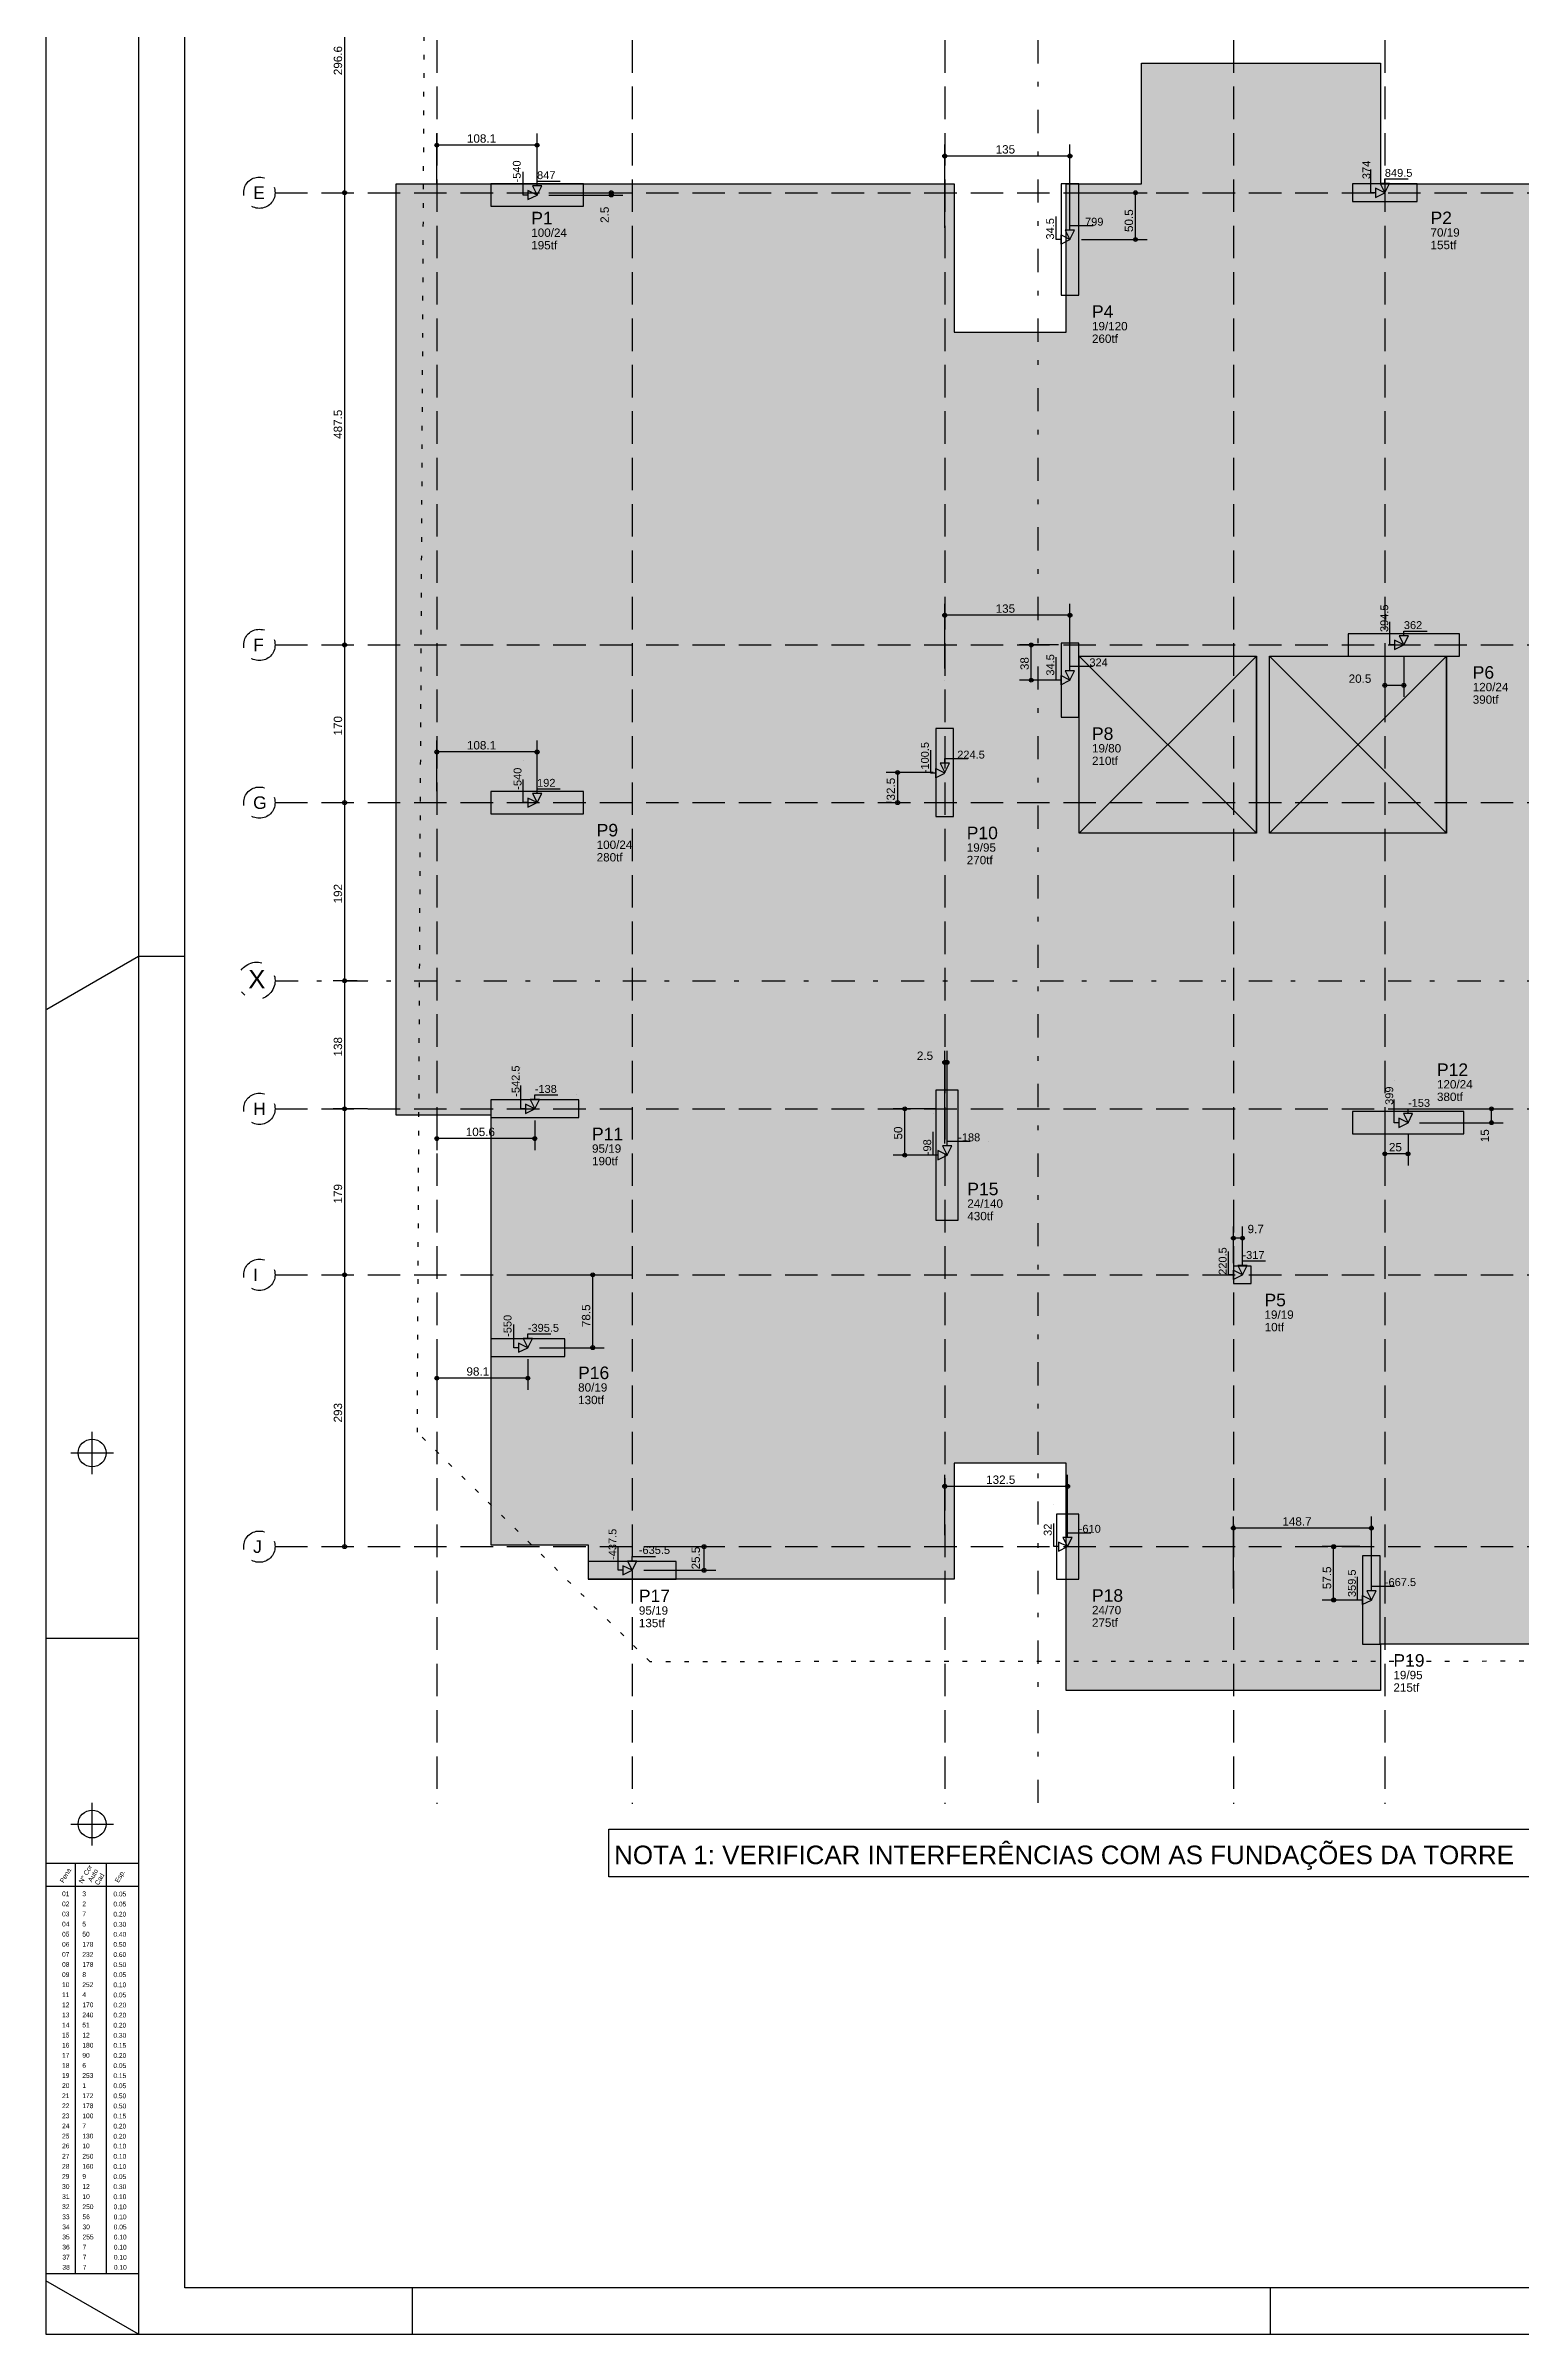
# Model space of a CAD drawing. Extents: x 0 to 119, y 0 to 84.
# Drawn here: x 0 to 31.79, y 0 to 49.34 of the extents above; entities that cross this region are included whole.
import ezdxf

# ---------------------------------------------------------------- set-up
doc = ezdxf.new("R2010")
doc.units = 0
doc.header["$MEASUREMENT"] = 0
for name, pattern in [('ESTILO_TQS_0001', [1, 0.7, -0.3]), ('ESTILO_TQS_0002', [0.4, 0.1, -0.3]), ('ESTILO_TQS_0003', [1.5, 0.5, -0.4, 0.1, -0.5])]:
    doc.linetypes.add(name, pattern=pattern)
for name, color, linetype in [('1', 3, 'CONTINUOUS'), ('10', 252, 'CONTINUOUS'), ('18', 6, 'CONTINUOUS'), ('20', 1, 'CONTINUOUS'), ('3', 7, 'CONTINUOUS'), ('32', 250, 'CONTINUOUS'), ('36', 7, 'CONTINUOUS'), ('40', 7, 'CONTINUOUS'), ('62', 7, 'CONTINUOUS'), ('7', 232, 'CONTINUOUS')]:
    doc.layers.add(name, color=color, linetype=linetype)
doc.styles.add('TQS_ARIAL', font='arial.ttf')

msp = doc.modelspace()

# ---------------------------------------------------------------- linework, layer by layer
at = {"layer": '1', "color": 3, "linetype": 'ESTILO_TQS_0001'}
for p, q in [((8.433304, 76.455536), (8.433304, 11.436753)), ((12.645186, 76.455536), (12.645186, 11.436753)), ((19.38434, 76.455536), (19.38434, 11.436753)), ((25.609774, 76.455536), (25.609774, 11.436753)), ((28.87434, 76.455536), (28.87434, 11.436753)), ((4.943936, 46.168909), (49.628599, 46.168909)), ((4.943936, 36.41893), (49.628599, 36.41893)), ((4.943936, 33.01893), (49.628599, 33.01893)), ((4.943936, 26.41893), (49.628599, 26.41893)), ((4.943936, 22.83893), (49.628599, 22.83893)), ((4.943936, 16.97893), (49.628599, 16.97893))]:
    msp.add_line(p, q, dxfattribs=at)
at = {"layer": '1', "color": 3, "linetype": 'Continuous'}
msp.add_line((25.80434, 22.83893), (25.80434, 22.83893), dxfattribs=at)
at = {"layer": '1', "color": 3, "linetype": 'ESTILO_TQS_0001'}
for centre in [(4.606436, 46.168909), (4.606436, 36.41893), (4.606436, 33.01893), (4.606436, 26.41893), (4.606436, 22.83893), (4.606436, 16.97893)]:
    msp.add_circle(centre, 0.3375, dxfattribs=at)
at = {"layer": '10', "color": 252, "linetype": 'Continuous'}
for points in [[(22.284361, 36.15893), (22.284361, 36.17893), (26.104361, 36.17893), (26.104361, 32.35893), (22.284361, 32.35893), (22.284361, 36.17893), (26.104361, 32.35893), (26.104361, 36.17893), (22.284361, 32.35893)], [(26.384361, 36.15893), (26.384361, 36.17893), (30.204361, 36.17893), (30.204361, 32.35893), (26.384361, 32.35893), (26.384361, 36.17893), (30.204361, 32.35893), (30.204361, 36.17893), (26.384361, 32.35893)]]:
    msp.add_lwpolyline(points, dxfattribs=at)
at = {"layer": '18', "color": 6, "linetype": 'ESTILO_TQS_0003'}
for p, q in [((21.39434, 76.455536), (21.39434, 11.436753)), ((10.29434, 46.11893), (10.29434, 47.01893)), ((28.57434, 46.168909), (28.57434, 47.068909)), ((10.39434, 46.11893), (10.29434, 46.11893)), ((10.59434, 46.11893), (10.39434, 46.21893)), ((10.39434, 46.21893), (10.39434, 46.01893)), ((10.39434, 46.01893), (10.59434, 46.11893)), ((21.78434, 45.15893), (21.78434, 46.05893)), ((28.67434, 46.168909), (28.57434, 46.168909)), ((28.87434, 46.168909), (28.67434, 46.268909)), ((28.67434, 46.268909), (28.67434, 46.068909)), ((28.67434, 46.068909), (28.87434, 46.168909)), ((21.88434, 45.15893), (21.78434, 45.15893)), ((22.08434, 45.15893), (21.88434, 45.25893)), ((21.88434, 45.25893), (21.88434, 45.05893)), ((21.88434, 45.05893), (22.08434, 45.15893)), ((28.984361, 36.41893), (28.984361, 37.31893)), ((21.78434, 35.65893), (21.78434, 36.55893)), ((29.284361, 36.41893), (29.084361, 36.51893)), ((29.084361, 36.51893), (29.084361, 36.31893)), ((29.084361, 36.41893), (28.984361, 36.41893)), ((29.084361, 36.31893), (29.284361, 36.41893)), ((21.88434, 35.65893), (21.78434, 35.65893)), ((22.08434, 35.65893), (21.88434, 35.75893)), ((21.88434, 35.75893), (21.88434, 35.55893)), ((21.88434, 35.55893), (22.08434, 35.65893)), ((19.08434, 33.653281), (19.08434, 34.553281)), ((10.29434, 33.01893), (10.29434, 33.91893)), ((19.18434, 33.653281), (19.08434, 33.653281)), ((19.38434, 33.653281), (19.18434, 33.753281)), ((19.18434, 33.753281), (19.18434, 33.553281)), ((19.18434, 33.553281), (19.38434, 33.653281)), ((10.59434, 33.01893), (10.39434, 33.11893)), ((10.39434, 33.11893), (10.39434, 32.91893)), ((10.39434, 33.01893), (10.29434, 33.01893)), ((10.39434, 32.91893), (10.59434, 33.01893)), ((10.24434, 26.41893), (10.24434, 27.31893)), ((29.07434, 26.11893), (29.07434, 27.01893)), ((10.34434, 26.41893), (10.24434, 26.41893)), ((10.54434, 26.41893), (10.34434, 26.51893)), ((10.34434, 26.51893), (10.34434, 26.31893)), ((10.34434, 26.31893), (10.54434, 26.41893)), ((19.13434, 25.41893), (19.13434, 26.31893)), ((29.37434, 26.11893), (29.17434, 26.21893)), ((29.17434, 26.21893), (29.17434, 26.01893)), ((29.17434, 26.11893), (29.07434, 26.11893)), ((29.17434, 26.01893), (29.37434, 26.11893)), ((19.23434, 25.41893), (19.13434, 25.41893)), ((19.43434, 25.41893), (19.23434, 25.51893)), ((19.23434, 25.51893), (19.23434, 25.31893)), ((19.23434, 25.31893), (19.43434, 25.41893)), ((25.50434, 22.83893), (25.50434, 23.73893)), ((25.60434, 22.83893), (25.50434, 22.83893)), ((25.80434, 22.83893), (25.60434, 22.93893)), ((25.60434, 22.93893), (25.60434, 22.73893)), ((25.60434, 22.73893), (25.80434, 22.83893)), ((10.09434, 21.26893), (10.09434, 22.16893)), ((10.19434, 21.26893), (10.09434, 21.26893)), ((10.39434, 21.26893), (10.19434, 21.36893)), ((10.19434, 21.36893), (10.19434, 21.16893)), ((10.19434, 21.16893), (10.39434, 21.26893)), ((21.73434, 16.97893), (21.73434, 17.87893)), ((12.345186, 16.46893), (12.345186, 17.36893)), ((21.83434, 16.97893), (21.73434, 16.97893)), ((22.03434, 16.97893), (21.83434, 17.07893)), ((21.83434, 17.07893), (21.83434, 16.87893)), ((21.83434, 16.87893), (22.03434, 16.97893)), ((12.445186, 16.46893), (12.345186, 16.46893)), ((12.645186, 16.46893), (12.445186, 16.56893)), ((12.445186, 16.56893), (12.445186, 16.36893)), ((12.445186, 16.36893), (12.645186, 16.46893)), ((28.28434, 15.82893), (28.28434, 16.72893)), ((28.38434, 15.82893), (28.28434, 15.82893)), ((28.58434, 15.82893), (28.38434, 15.92893)), ((28.38434, 15.92893), (28.38434, 15.72893)), ((28.38434, 15.72893), (28.58434, 15.82893))]:
    msp.add_line(p, q, dxfattribs=at)
at = {"layer": '20', "color": 1, "linetype": 'ESTILO_TQS_0003'}
for p, q in [((10.59434, 46.31893), (10.59434, 46.41893)), ((10.59434, 46.41893), (11.49434, 46.41893)), ((28.87434, 46.368909), (28.87434, 46.468909)), ((28.87434, 46.468909), (29.77434, 46.468909)), ((10.69434, 46.31893), (10.49434, 46.31893)), ((10.49434, 46.31893), (10.59434, 46.11893)), ((10.59434, 46.11893), (10.69434, 46.31893)), ((28.97434, 46.368909), (28.77434, 46.368909)), ((28.77434, 46.368909), (28.87434, 46.168909)), ((28.87434, 46.168909), (28.97434, 46.368909)), ((22.08434, 45.35893), (22.08434, 45.45893)), ((22.08434, 45.45893), (22.98434, 45.45893)), ((22.18434, 45.35893), (21.98434, 45.35893)), ((21.98434, 45.35893), (22.08434, 45.15893)), ((22.08434, 45.15893), (22.18434, 45.35893)), ((29.384361, 36.61893), (29.184361, 36.61893)), ((29.184361, 36.61893), (29.284361, 36.41893)), ((29.284361, 36.61893), (29.284361, 36.71893)), ((29.284361, 36.71893), (30.184361, 36.71893)), ((29.284361, 36.41893), (29.384361, 36.61893)), ((22.18434, 35.85893), (21.98434, 35.85893)), ((21.98434, 35.85893), (22.08434, 35.65893)), ((22.08434, 35.85893), (22.08434, 35.95893)), ((22.08434, 35.95893), (22.98434, 35.95893)), ((22.08434, 35.65893), (22.18434, 35.85893)), ((19.48434, 33.86893), (19.28434, 33.86893)), ((19.28434, 33.86893), (19.38434, 33.66893)), ((19.38434, 33.86893), (19.38434, 33.96893)), ((19.38434, 33.96893), (20.28434, 33.96893)), ((19.38434, 33.66893), (19.48434, 33.86893)), ((10.69434, 33.21893), (10.49434, 33.21893)), ((10.49434, 33.21893), (10.59434, 33.01893)), ((10.59434, 33.21893), (10.59434, 33.31893)), ((10.59434, 33.31893), (11.49434, 33.31893)), ((10.59434, 33.01893), (10.69434, 33.21893)), ((4.943936, 29.17893), (49.509288, 29.17893)), ((10.54434, 26.61893), (10.54434, 26.71893)), ((10.54434, 26.71893), (11.44434, 26.71893)), ((10.64434, 26.61893), (10.44434, 26.61893)), ((10.44434, 26.61893), (10.54434, 26.41893)), ((10.54434, 26.41893), (10.64434, 26.61893)), ((29.47434, 26.31893), (29.27434, 26.31893)), ((29.27434, 26.31893), (29.37434, 26.11893)), ((29.37434, 26.31893), (29.37434, 26.41893)), ((29.37434, 26.41893), (30.27434, 26.41893)), ((29.37434, 26.11893), (29.47434, 26.31893)), ((19.43434, 25.61893), (19.43434, 25.71893)), ((19.43434, 25.71893), (20.33434, 25.71893)), ((19.53434, 25.61893), (19.33434, 25.61893)), ((19.33434, 25.61893), (19.43434, 25.41893)), ((19.43434, 25.41893), (19.53434, 25.61893)), ((25.90434, 23.03893), (25.70434, 23.03893)), ((25.70434, 23.03893), (25.80434, 22.83893)), ((25.80434, 23.03893), (25.80434, 23.13893)), ((25.80434, 23.13893), (26.70434, 23.13893)), ((25.80434, 22.83893), (25.90434, 23.03893)), ((10.49434, 21.46893), (10.29434, 21.46893)), ((10.29434, 21.46893), (10.39434, 21.26893)), ((10.39434, 21.46893), (10.39434, 21.56893)), ((10.39434, 21.56893), (11.29434, 21.56893)), ((10.39434, 21.26893), (10.49434, 21.46893)), ((22.03434, 17.17893), (22.03434, 17.27893)), ((22.03434, 17.27893), (22.93434, 17.27893)), ((22.13434, 17.17893), (21.93434, 17.17893)), ((21.93434, 17.17893), (22.03434, 16.97893)), ((22.03434, 16.97893), (22.13434, 17.17893)), ((12.745186, 16.66893), (12.545186, 16.66893)), ((12.545186, 16.66893), (12.645186, 16.46893)), ((12.645186, 16.66893), (12.645186, 16.76893)), ((12.645186, 16.76893), (13.545186, 16.76893)), ((12.645186, 16.46893), (12.745186, 16.66893)), ((28.68434, 16.02893), (28.48434, 16.02893)), ((28.48434, 16.02893), (28.58434, 15.82893)), ((28.58434, 16.02893), (28.58434, 16.12893)), ((28.58434, 16.12893), (29.48434, 16.12893)), ((28.58434, 15.82893), (28.68434, 16.02893))]:
    msp.add_line(p, q, dxfattribs=at)
msp.add_circle((4.544336, 29.17893), 0.4, dxfattribs=at)
at = {"layer": '3', "color": 7, "linetype": 'ESTILO_TQS_0002'}
for p, q in [((8.012466, 19.443994), (8.18093, 53.460548)), ((13.032489, 14.498031), (8.012466, 19.443994)), ((48.669903, 14.515291), (13.032489, 14.498031))]:
    msp.add_line(p, q, dxfattribs=at)
at = {"layer": '32', "color": 250, "linetype": 'Continuous'}
for p, q in [((6.443936, 52.100227), (6.443936, 46.168909)), ((8.433304, 46.36893), (8.433304, 47.443662)), ((10.59434, 46.36893), (10.59434, 47.443662)), ((10.59434, 47.193662), (8.433304, 47.193662)), ((19.38434, 45.40893), (19.38434, 47.20893)), ((22.08434, 46.95893), (19.38434, 46.95893)), ((22.08434, 45.40893), (22.08434, 47.20893)), ((6.443936, 46.168909), (6.443936, 46.168909)), ((6.443936, 46.168909), (6.443936, 36.41893)), ((6.443936, 46.168909), (6.443936, 46.168909)), ((8.433304, 46.11893), (8.433304, 46.11893)), ((10.59434, 46.168909), (10.59434, 46.168909)), ((10.59434, 46.11893), (10.59434, 46.11893)), ((10.59434, 46.11893), (10.59434, 46.11893)), ((10.84434, 46.168909), (12.44434, 46.168909)), ((10.84434, 46.11893), (12.44434, 46.11893)), ((12.19434, 46.11893), (12.19434, 46.168909)), ((22.08434, 46.168909), (22.08434, 46.168909)), ((22.33434, 46.168909), (23.748766, 46.168909)), ((23.498766, 45.15893), (23.498766, 46.168909)), ((19.38434, 45.15893), (19.38434, 45.15893)), ((22.08434, 45.15893), (22.08434, 45.15893)), ((22.08434, 45.15893), (22.08434, 45.15893)), ((22.33434, 45.15893), (23.748766, 45.15893)), ((19.38434, 35.90893), (19.38434, 37.30893)), ((22.08434, 37.05893), (19.38434, 37.05893)), ((22.08434, 35.90893), (22.08434, 37.30893)), ((6.443936, 36.41893), (6.443936, 36.41893)), ((6.443936, 36.41893), (6.443936, 33.01893)), ((6.443936, 36.41893), (6.443936, 36.41893)), ((21.83434, 36.41893), (20.999489, 36.41893)), ((21.249489, 35.65893), (21.249489, 36.41893)), ((22.08434, 36.41893), (22.08434, 36.41893)), ((28.87434, 36.41893), (28.87434, 36.41893)), ((28.87434, 36.16893), (28.87434, 35.298218)), ((29.284361, 36.41893), (29.284361, 36.41893)), ((29.284361, 36.16893), (29.284361, 35.298218)), ((19.38434, 35.65893), (19.38434, 35.65893)), ((21.83434, 35.65893), (20.999489, 35.65893)), ((22.08434, 35.65893), (22.08434, 35.65893)), ((22.08434, 35.65893), (22.08434, 35.65893)), ((29.284361, 35.548218), (28.87434, 35.548218)), ((8.433304, 33.26893), (8.433304, 34.361689)), ((10.59434, 34.111689), (8.433304, 34.111689)), ((10.59434, 33.26893), (10.59434, 34.361689)), ((19.13434, 33.66893), (18.118147, 33.66893)), ((18.368147, 33.66893), (18.368147, 33.01893)), ((19.38434, 33.66893), (19.38434, 33.66893)), ((6.443936, 33.01893), (6.443936, 33.01893)), ((6.443936, 33.01893), (6.443936, 29.17893)), ((6.443936, 33.01893), (6.443936, 33.01893)), ((8.433304, 33.01893), (8.433304, 33.01893)), ((10.59434, 33.01893), (10.59434, 33.01893)), ((18.237654, 33.01893), (18.118147, 33.01893)), ((18.487654, 33.01893), (18.487654, 33.01893)), ((6.712156, 29.17893), (6.193936, 29.17893)), ((6.712156, 29.17893), (6.193936, 29.17893)), ((6.443936, 29.17893), (6.443936, 26.41893)), ((6.962156, 29.17893), (6.962156, 29.17893)), ((6.962156, 29.17893), (6.962156, 29.17893)), ((19.38434, 25.66893), (19.38434, 27.66893)), ((19.43434, 25.66893), (19.43434, 27.66893)), ((19.43434, 27.41893), (19.38434, 27.41893)), ((6.940775, 26.41893), (6.193936, 26.41893)), ((6.443936, 26.41893), (6.443936, 22.83893)), ((6.443936, 26.41893), (6.443936, 26.41893)), ((7.190775, 26.41893), (7.190775, 26.41893)), ((8.433304, 26.41893), (8.433304, 26.41893)), ((8.433304, 26.16893), (8.433304, 25.52678)), ((10.54434, 26.41893), (10.54434, 26.41893)), ((10.54434, 26.16893), (10.54434, 25.52678)), ((19.18434, 26.41893), (18.272872, 26.41893)), ((18.522872, 25.41893), (18.522872, 26.41893)), ((19.43434, 26.41893), (19.43434, 26.41893)), ((29.37434, 26.41893), (29.37434, 26.41893)), ((29.62434, 26.41893), (31.42434, 26.41893)), ((31.17434, 26.11893), (31.17434, 26.41893)), ((10.54434, 25.77678), (8.433304, 25.77678)), ((28.87434, 26.11893), (28.87434, 26.11893)), ((28.87434, 25.86893), (28.87434, 25.198225)), ((29.37434, 26.11893), (29.37434, 26.11893)), ((29.37434, 26.11893), (29.37434, 26.11893)), ((29.37434, 25.86893), (29.37434, 25.198225)), ((29.62434, 26.11893), (31.42434, 26.11893)), ((19.18434, 25.41893), (18.272872, 25.41893)), ((19.38434, 25.41893), (19.38434, 25.41893)), ((19.43434, 25.41893), (19.43434, 25.41893)), ((19.43434, 25.41893), (19.43434, 25.41893)), ((29.37434, 25.448225), (28.87434, 25.448225)), ((25.609774, 23.08893), (25.609774, 23.87893)), ((25.80434, 23.08893), (25.80434, 23.87893)), ((25.80434, 23.62893), (25.609774, 23.62893)), ((6.443936, 22.83893), (6.443936, 22.83893)), ((6.443936, 22.83893), (6.443936, 16.97893)), ((6.443936, 22.83893), (6.443936, 22.83893)), ((10.39434, 22.83893), (10.39434, 22.83893)), ((10.64434, 22.83893), (12.04434, 22.83893)), ((11.79434, 21.26893), (11.79434, 22.83893)), ((25.609774, 22.83893), (25.609774, 22.83893)), ((25.80434, 22.83893), (25.80434, 22.83893)), ((8.433304, 21.26893), (8.433304, 21.26893)), ((10.39434, 21.26893), (10.39434, 21.26893)), ((10.39434, 21.26893), (10.39434, 21.26893)), ((10.64434, 21.26893), (12.04434, 21.26893)), ((8.433304, 21.01893), (8.433304, 20.361559)), ((10.39434, 21.01893), (10.39434, 20.361559)), ((10.39434, 20.611559), (8.433304, 20.611559)), ((19.38434, 17.22893), (19.38434, 18.52893)), ((22.03434, 18.27893), (19.38434, 18.27893)), ((22.03434, 17.22893), (22.03434, 18.52893)), ((25.609774, 16.07893), (25.609774, 17.62893)), ((28.58434, 17.37893), (25.609774, 17.37893)), ((28.58434, 16.07893), (28.58434, 17.62893)), ((6.443936, 16.97893), (6.443936, 16.97893)), ((12.645186, 16.97893), (12.645186, 16.97893)), ((12.895186, 16.97893), (14.445186, 16.97893)), ((14.195186, 16.46893), (14.195186, 16.97893)), ((19.38434, 16.97893), (19.38434, 16.97893)), ((22.03434, 16.97893), (22.03434, 16.97893)), ((28.33434, 16.97893), (27.520944, 16.97893)), ((27.770944, 15.82893), (27.770944, 16.97893)), ((28.58434, 16.97893), (28.58434, 16.97893)), ((12.645186, 16.46893), (12.645186, 16.46893)), ((12.895186, 16.46893), (14.445186, 16.46893)), ((25.609774, 15.82893), (25.609774, 15.82893)), ((28.33434, 15.82893), (27.520944, 15.82893)), ((28.58434, 15.82893), (28.58434, 15.82893)), ((28.58434, 15.82893), (28.58434, 15.82893))]:
    msp.add_line(p, q, dxfattribs=at)
for points in [[(7.554403, 46.35893), (19.584361, 46.35893), (19.584361, 43.15893), (22.004277, 43.15893), (22.004277, 46.35893), (23.624277, 46.35893), (23.624277, 48.95893), (28.784361, 48.95893), (28.784361, 46.35893), (38.214361, 46.35893)], [(38.214406, 14.87893), (28.784361, 14.87893), (28.784361, 13.87779), (22.004361, 13.87779), (22.004361, 18.778979), (19.584365, 18.778979), (19.584365, 16.27893), (11.704361, 16.27893), (11.704361, 17.008235), (9.604361, 17.008235), (9.604361, 26.27893), (7.554403, 26.27893), (7.554403, 46.35893)]]:
    msp.add_lwpolyline(points, dxfattribs=at)
for centre, radius in [((8.433304, 47.193662), 0.041625), ((8.433304, 47.193662), 0.02075), ((10.59434, 47.193662), 0.041625), ((10.59434, 47.193662), 0.02075), ((19.38434, 46.95893), 0.041625), ((19.38434, 46.95893), 0.02075), ((22.08434, 46.95893), 0.041625), ((22.08434, 46.95893), 0.02075), ((6.443936, 46.168909), 0.041625), ((6.443936, 46.168909), 0.041625), ((6.443936, 46.168909), 0.02075), ((6.443936, 46.168909), 0.02075), ((12.19434, 46.168909), 0.041625), ((12.19434, 46.11893), 0.041625), ((12.19434, 46.168909), 0.02075), ((12.19434, 46.11893), 0.02075), ((23.498766, 46.168909), 0.041625), ((23.498766, 46.168909), 0.02075), ((23.498766, 45.15893), 0.041625), ((23.498766, 45.15893), 0.02075), ((19.38434, 37.05893), 0.041625), ((19.38434, 37.05893), 0.02075), ((22.08434, 37.05893), 0.041625), ((22.08434, 37.05893), 0.02075), ((6.443936, 36.41893), 0.041625), ((6.443936, 36.41893), 0.041625), ((6.443936, 36.41893), 0.02075), ((6.443936, 36.41893), 0.02075), ((21.249489, 36.41893), 0.041625), ((21.249489, 36.41893), 0.02075), ((21.249489, 35.65893), 0.041625), ((21.249489, 35.65893), 0.02075), ((28.87434, 35.548218), 0.041625), ((28.87434, 35.548218), 0.02075), ((29.284361, 35.548218), 0.041625), ((29.284361, 35.548218), 0.02075), ((8.433304, 34.111689), 0.041625), ((8.433304, 34.111689), 0.02075), ((10.59434, 34.111689), 0.041625), ((10.59434, 34.111689), 0.02075), ((18.368147, 33.66893), 0.041625), ((18.368147, 33.66893), 0.02075), ((6.443936, 33.01893), 0.041625), ((6.443936, 33.01893), 0.041625), ((18.368147, 33.01893), 0.041625), ((6.443936, 33.01893), 0.02075), ((6.443936, 33.01893), 0.02075), ((18.368147, 33.01893), 0.02075), ((6.443936, 29.17893), 0.041625), ((6.443936, 29.17893), 0.041625), ((6.443936, 29.17893), 0.02075), ((6.443936, 29.17893), 0.02075), ((19.38434, 27.41893), 0.041625), ((19.38434, 27.41893), 0.02075), ((19.43434, 27.41893), 0.041625), ((19.43434, 27.41893), 0.02075), ((6.443936, 26.41893), 0.041625), ((6.443936, 26.41893), 0.041625), ((6.443936, 26.41893), 0.02075), ((6.443936, 26.41893), 0.02075), ((18.522872, 26.41893), 0.041625), ((18.522872, 26.41893), 0.02075), ((31.17434, 26.41893), 0.041625), ((31.17434, 26.11893), 0.041625), ((31.17434, 26.41893), 0.02075), ((8.433304, 25.77678), 0.041625), ((8.433304, 25.77678), 0.02075), ((10.54434, 25.77678), 0.041625), ((10.54434, 25.77678), 0.02075), ((31.17434, 26.11893), 0.02075), ((18.522872, 25.41893), 0.041625), ((18.522872, 25.41893), 0.02075), ((28.87434, 25.448225), 0.041625), ((28.87434, 25.448225), 0.02075), ((29.37434, 25.448225), 0.041625), ((29.37434, 25.448225), 0.02075), ((25.609774, 23.62893), 0.041625), ((25.609774, 23.62893), 0.02075), ((25.80434, 23.62893), 0.041625), ((25.80434, 23.62893), 0.02075), ((6.443936, 22.83893), 0.041625), ((6.443936, 22.83893), 0.041625), ((6.443936, 22.83893), 0.02075), ((6.443936, 22.83893), 0.02075), ((11.79434, 22.83893), 0.041625), ((11.79434, 22.83893), 0.02075), ((11.79434, 21.26893), 0.041625), ((11.79434, 21.26893), 0.02075), ((8.433304, 20.611559), 0.041625), ((8.433304, 20.611559), 0.02075), ((10.39434, 20.611559), 0.041625), ((10.39434, 20.611559), 0.02075), ((19.38434, 18.27893), 0.041625), ((19.38434, 18.27893), 0.02075), ((22.03434, 18.27893), 0.041625), ((22.03434, 18.27893), 0.02075), ((25.609774, 17.37893), 0.041625), ((25.609774, 17.37893), 0.02075), ((28.58434, 17.37893), 0.041625), ((28.58434, 17.37893), 0.02075), ((6.443936, 16.97893), 0.041625), ((6.443936, 16.97893), 0.02075), ((14.195186, 16.97893), 0.041625), ((14.195186, 16.97893), 0.02075), ((27.770944, 16.97893), 0.041625), ((27.770944, 16.97893), 0.02075), ((14.195186, 16.46893), 0.041625), ((14.195186, 16.46893), 0.02075), ((27.770944, 15.82893), 0.041625), ((27.770944, 15.82893), 0.02075)]:
    msp.add_circle(centre, radius, dxfattribs=at)
for points in [[(23.624277, 46.35893), (28.784361, 48.95893), (28.784361, 14.87893)], [(28.784361, 48.95893), (23.624277, 46.35893), (23.624277, 48.95893)], [(28.784361, 48.95893), (28.784361, 46.35893), (28.784361, 14.87893)], [(9.604361, 26.27893), (7.554403, 46.35893), (19.584361, 46.35893)], [(7.554403, 46.35893), (9.604361, 26.27893), (7.554403, 26.27893)], [(11.704361, 17.008235), (9.604361, 17.008235), (19.584361, 46.35893)], [(9.604361, 17.008235), (9.604361, 26.27893), (19.584361, 46.35893)], [(19.584361, 43.15893), (11.704361, 16.27893), (19.584361, 46.35893)], [(11.704361, 16.27893), (11.704361, 17.008235), (19.584361, 46.35893)], [(23.624277, 46.35893), (22.004361, 18.778979), (22.004277, 43.15893)], [(23.624277, 46.35893), (22.004277, 43.15893), (22.004277, 46.35893)], [(28.784361, 13.87779), (22.004361, 13.87779), (23.624277, 46.35893)], [(22.004361, 13.87779), (22.004361, 18.778979), (23.624277, 46.35893)], [(28.784361, 13.87779), (23.624277, 46.35893), (28.784361, 14.87893)], [(28.784361, 46.35893), (38.214406, 14.87893), (28.784361, 14.87893)], [(38.214361, 41.25893), (38.214406, 14.87893), (28.784361, 46.35893)], [(38.214361, 41.25893), (28.784361, 46.35893), (38.214361, 46.35893)], [(19.584361, 43.15893), (19.584365, 16.27893), (11.704361, 16.27893)], [(22.004277, 43.15893), (19.584365, 18.778979), (19.584361, 43.15893)], [(19.584365, 18.778979), (19.584365, 16.27893), (19.584361, 43.15893)], [(22.004361, 18.778979), (19.584365, 18.778979), (22.004277, 43.15893)]]:
    msp.add_solid(points, dxfattribs=at)
at = {"layer": '40', "linetype": 'Continuous'}
for p, q in [((0, 84.100001), (0, 0)), ((2, 84.100001), (2, 0)), ((2, 29.699799), (0.021088, 28.55727)), ((3, 29.699799), (2, 29.699799)), ((3, 29.699799), (2, 29.699799)), ((1.000007, 18.539825), (1.000007, 19.457843)), ((0.540515, 18.999806), (1.460007, 18.999806)), ((1.999997, 14.999811), (-0.000003, 14.999811)), ((1.000007, 10.53983), (1.000007, 11.457848)), ((0.540515, 10.999811), (1.460007, 10.999811)), ((0, 10.153592), (2, 10.153592)), ((0.644534, 1.306256), (0.644534, 10.153592)), ((1.311557, 1.307681), (1.311557, 10.155017)), ((0, 9.656309), (2, 9.656309)), ((2.000007, -0.000189), (-0.000003, 1.154508)), ((0, 1.307681), (2, 1.307681)), ((2, 0.999998), (2, -0.000002)), ((7.9, 0.999998), (7.9, -0.000002)), ((26.4, 0.999998), (26.4, -0.000002)), ((0, 0), (117.9, -0.000002))]:
    msp.add_line(p, q, dxfattribs=at)
for centre in [(1.000007, 18.998834), (1.000007, 10.998839)]:
    msp.add_circle(centre, 0.3, dxfattribs=at)
at = {"layer": '62', "linetype": 'Continuous'}
for p, q in [((10.59434, 46.11893), (10.59434, 46.11893)), ((28.87434, 46.16893), (28.87434, 46.16893)), ((22.08434, 45.15893), (22.08434, 45.15893)), ((29.284361, 36.41893), (29.284361, 36.41893)), ((22.08434, 35.65893), (22.08434, 35.65893)), ((19.38434, 33.66893), (19.38434, 33.66893)), ((10.59434, 33.01893), (10.59434, 33.01893)), ((10.54434, 26.41893), (10.54434, 26.41893)), ((29.37434, 26.11893), (29.37434, 26.11893)), ((19.43434, 25.41893), (19.43434, 25.41893)), ((10.39434, 21.26893), (10.39434, 21.26893)), ((22.03434, 16.97893), (22.03434, 16.97893)), ((12.645186, 16.46893), (12.645186, 16.46893)), ((28.58434, 15.82893), (28.58434, 15.82893))]:
    msp.add_line(p, q, dxfattribs=at)
for points in [[(9.59434, 45.87893), (11.59434, 45.87893), (11.59434, 46.35893), (9.59434, 46.35893), (9.59434, 45.87893)], [(21.89434, 43.95893), (22.27434, 43.95893), (22.27434, 46.35893), (21.89434, 46.35893), (21.89434, 43.95893)], [(28.17434, 45.97893), (29.57434, 45.97893), (29.57434, 46.35893), (28.17434, 46.35893), (28.17434, 45.97893)], [(28.084361, 36.17893), (30.484361, 36.17893), (30.484361, 36.65893), (28.084361, 36.65893), (28.084361, 36.17893)], [(21.89434, 34.85893), (22.27434, 34.85893), (22.27434, 36.45893), (21.89434, 36.45893), (21.89434, 34.85893)], [(19.19434, 32.71893), (19.57434, 32.71893), (19.57434, 34.61893), (19.19434, 34.61893), (19.19434, 32.71893)], [(9.59434, 32.77893), (11.59434, 32.77893), (11.59434, 33.25893), (9.59434, 33.25893), (9.59434, 32.77893)], [(19.19434, 24.01893), (19.67434, 24.01893), (19.67434, 26.81893), (19.19434, 26.81893), (19.19434, 24.01893)], [(9.59434, 26.22893), (11.49434, 26.22893), (11.49434, 26.60893), (9.59434, 26.60893), (9.59434, 26.22893)], [(28.17434, 25.87893), (30.57434, 25.87893), (30.57434, 26.35893), (28.17434, 26.35893), (28.17434, 25.87893)], [(25.61434, 22.64893), (25.99434, 22.64893), (25.99434, 23.02893), (25.61434, 23.02893), (25.61434, 22.64893)], [(9.59434, 21.07893), (11.19434, 21.07893), (11.19434, 21.45893), (9.59434, 21.45893), (9.59434, 21.07893)], [(21.79434, 16.27893), (22.27434, 16.27893), (22.27434, 17.67893), (21.79434, 17.67893), (21.79434, 16.27893)], [(28.39434, 14.87893), (28.77434, 14.87893), (28.77434, 16.77893), (28.39434, 16.77893), (28.39434, 14.87893)], [(11.695186, 16.27893), (13.595186, 16.27893), (13.595186, 16.65893), (11.695186, 16.65893), (11.695186, 16.27893)]]:
    msp.add_lwpolyline(points, dxfattribs=at)
at = {"layer": '7', "color": 232, "linetype": 'Continuous'}
for p, q in [((3, 0.999999), (3, 83.100001)), ((117.9, 0.999998), (3, 0.999999))]:
    msp.add_line(p, q, dxfattribs=at)
msp.add_lwpolyline([(12.142157, 10.888444), (32.536177, 10.888444), (32.536177, 9.860218), (12.142157, 9.860218), (12.142157, 10.888444)], dxfattribs=at)

# ---------------------------------------------------------------- texts
at = {"layer": '1', "color": 3, "linetype": 'ESTILO_TQS_0001', "style": 'TQS_ARIAL'}
for s, p in [('E', (4.471436, 46.033909)), ('F', (4.471436, 36.28393)), ('G', (4.471436, 32.88393)), ('H', (4.471436, 26.28393)), ('I', (4.471436, 22.70393)), ('J', (4.471436, 16.84393))]:
    msp.add_text(s, height=0.27, dxfattribs=at).set_placement(p)
at = {"layer": '18', "color": 6, "linetype": 'ESTILO_TQS_0003', "style": 'TQS_ARIAL'}
for s, p in [('-540', (10.241609, 46.390106)), ('374', (28.561773, 46.460962)), ('34.5', (21.74184, 45.15893)), ('394.5', (28.946895, 36.697594)), ('34.5', (21.745059, 35.757737)), ('-100.5', (19.04184, 33.653281)), ('-540', (10.258135, 33.297953)), ('-542.5', (10.216698, 26.678696)), ('399', (29.05472, 26.503543)), ('-98', (19.09184, 25.41893)), ('220.5', (25.46184, 22.83893)), ('-550', (10.043231, 21.501839)), ('-437.5', (12.304667, 16.69252)), ('32', (21.690529, 17.210963)), ('359.5', (28.248843, 15.893361))]:
    msp.add_text(s, height=0.17, rotation=90, dxfattribs=at).set_placement(p)
at = {"layer": '20', "color": 1, "linetype": 'ESTILO_TQS_0003', "style": 'TQS_ARIAL'}
for s, height, p in [('847', 0.17, (10.59434, 46.46143)), ('849.5', 0.17, (28.87434, 46.511409)), ('799', 0.17, (22.410164, 45.45893)), ('362', 0.17, (29.284361, 36.76143)), ('324', 0.17, (22.504364, 35.95893)), ('224.5', 0.17, (19.65443, 33.96893)), ('192', 0.17, (10.59434, 33.36143)), ('  X', 0.4, (4.054221, 29.01394)), ('-138', 0.17, (10.54434, 26.76143)), ('-153', 0.17, (29.37434, 26.46143)), ('-188', 0.17, (19.67434, 25.71893)), ('-317', 0.17, (25.80434, 23.18143)), ('-395.5', 0.17, (10.39434, 21.61143)), ('-610', 0.17, (22.27434, 17.27893)), ('-635.5', 0.17, (12.787823, 16.821258)), ('-667.5', 0.17, (28.87434, 16.12893))]:
    msp.add_text(s, height=height, dxfattribs=at).set_placement(p)
at = {"layer": '32', "color": 250, "linetype": 'Continuous', "style": 'TQS_ARIAL'}
for s, p in [('296.6', (6.389936, 48.702568)), ('2.5', (12.14034, 45.51893)), ('50.5', (23.444766, 45.32192)), ('487.5', (6.389936, 40.86192)), ('38', (21.195489, 35.87693)), ('170', (6.389936, 34.46693)), ('32.5', (18.312405, 33.065238)), ('192', (6.389936, 30.84693)), ('138', (6.389936, 27.54693)), ('50', (18.468872, 25.75693)), ('15', (31.12034, 25.69893)), ('179', (6.389936, 24.37693)), ('78.5', (11.74034, 21.71193)), ('293', (6.389936, 19.65693)), ('25.5', (14.105959, 16.488385)), ('57.5', (27.716944, 16.06193))]:
    msp.add_text(s, height=0.18, rotation=90, dxfattribs=at).set_placement(p)
for s, p in [('108.1', (9.081822, 47.247662)), ('135', (20.48234, 47.01293)), ('135', (20.48234, 37.11293)), ('20.5', (28.09434, 35.602218)), ('108.1', (9.081822, 34.165689)), ('2.5', (18.78434, 27.47293)), ('105.6', (9.056822, 25.83078)), ('25', (28.96234, 25.502225)), ('9.7', (25.914233, 23.73752)), ('98.1', (9.071822, 20.665559)), ('132.5', (20.27734, 18.33293)), ('148.7', (26.665057, 17.43293))]:
    msp.add_text(s, height=0.18, dxfattribs=at).set_placement(p)
at = {"layer": '36', "color": 7, "linetype": 'Continuous', "style": 'TQS_ARIAL'}
for s, height, p in [('100/24', 0.18, (10.468676, 45.216991)), ('P1', 0.27, (10.468676, 45.486991)), ('70/19', 0.18, (29.85934, 45.22143)), ('P2', 0.27, (29.85934, 45.49143)), ('195tf', 0.18, (10.468676, 44.946991)), ('155tf', 0.18, (29.85934, 44.95143)), ('P4', 0.27, (22.55934, 43.47143)), ('260tf', 0.18, (22.55934, 42.93143)), ('19/120', 0.18, (22.55934, 43.20143)), ('120/24', 0.18, (30.769361, 35.42143)), ('P6', 0.27, (30.769361, 35.69143)), ('390tf', 0.18, (30.769361, 35.15143)), ('P8', 0.27, (22.55934, 34.37143)), ('19/80', 0.18, (22.55934, 34.10143)), ('210tf', 0.18, (22.55934, 33.83143)), ('P9', 0.27, (11.87934, 32.29143)), ('100/24', 0.18, (11.87934, 32.02143)), ('19/95', 0.18, (19.85934, 31.96143)), ('P10', 0.27, (19.85934, 32.23143)), ('280tf', 0.18, (11.87934, 31.75143)), ('270tf', 0.18, (19.85934, 31.69143)), ('P12', 0.27, (29.998525, 27.126873)), ('380tf', 0.18, (29.998525, 26.586873)), ('120/24', 0.18, (29.998525, 26.856873)), ('95/19', 0.18, (11.77934, 25.47143)), ('P11', 0.27, (11.77934, 25.74143)), ('190tf', 0.18, (11.77934, 25.20143)), ('P15', 0.27, (19.87155, 24.555649)), ('430tf', 0.18, (19.87155, 24.015649)), ('24/140', 0.18, (19.87155, 24.285649)), ('P5', 0.27, (26.27934, 22.16143)), ('19/19', 0.18, (26.27934, 21.89143)), ('10tf', 0.18, (26.283074, 21.622243)), ('P16', 0.27, (11.47934, 20.59143)), ('80/19', 0.18, (11.47934, 20.32143)), ('130tf', 0.18, (11.47934, 20.05143)), ('P17', 0.27, (12.789459, 15.782562)), ('P18', 0.27, (22.55934, 15.79143)), ('95/19', 0.18, (12.789459, 15.512562)), ('135tf', 0.18, (12.789459, 15.242562)), ('24/70', 0.18, (22.55934, 15.52143)), ('275tf', 0.18, (22.55934, 15.25143)), ('19/95', 0.18, (29.05934, 14.12143)), ('P19', 0.27, (29.05934, 14.39143)), ('215tf', 0.18, (29.05934, 13.85143))]:
    msp.add_text(s, height=height, dxfattribs=at).set_placement(p)
at = {"layer": '40', "linetype": 'Continuous', "style": 'TQS_ARIAL'}
for s, height, p in [('Pena', 0.102408, (0.384597, 9.720225)), ('N%%d Cor', 0.1024, (0.792414, 9.708075)), ('Auto', 0.1024, (0.990538, 9.739473)), ('Cad', 0.1024, (1.138459, 9.671007)), ('Esp.', 0.102408, (1.570866, 9.725613))]:
    msp.add_text(s, height=height, rotation=60, dxfattribs=at).set_placement(p)
for s, height, p in [(' 01       3', 0.1024, (0.311594, 9.443593)), ('0.05', 0.102408, (1.457711, 9.439873)), (' 02       2', 0.1024, (0.311594, 9.225976)), (' 03       7', 0.1024, (0.311594, 9.008359)), (' 04       5', 0.1024, (0.311594, 8.790742)), ('0.05', 0.102408, (1.457711, 9.222256)), ('0.20', 0.102408, (1.457711, 9.004639)), ('0.30', 0.102408, (1.457711, 8.787022)), (' 05       50', 0.1024, (0.311594, 8.573125)), (' 06       178', 0.1024, (0.311594, 8.355508)), ('0.40', 0.102408, (1.457711, 8.569405)), ('0.50', 0.102408, (1.457711, 8.351788)), (' 07       232', 0.1024, (0.311594, 8.137891)), (' 08       178', 0.1024, (0.311594, 7.920274)), ('0.60', 0.102408, (1.457711, 8.134171)), ('0.50', 0.102408, (1.457711, 7.916554)), (' 09       8', 0.102408, (0.311594, 7.702657)), (' 10       252', 0.102408, (0.311594, 7.48504)), ('0.05', 0.102408, (1.457711, 7.698937)), ('0.10', 0.102408, (1.457711, 7.48132)), (' 11       4', 0.102408, (0.311594, 7.267423)), (' 12       170', 0.102408, (0.311594, 7.049806)), (' 13       240', 0.102408, (0.311594, 6.832189)), ('0.05', 0.102408, (1.457711, 7.263703)), ('0.20', 0.102408, (1.457711, 7.046086)), ('0.20', 0.102408, (1.457711, 6.828469)), (' 14       51', 0.102408, (0.311594, 6.614572)), (' 15       12', 0.102408, (0.311594, 6.396955)), ('0.20', 0.102408, (1.457711, 6.610852)), ('0.30', 0.102408, (1.457711, 6.393235)), (' 16       180', 0.102408, (0.311594, 6.179338)), (' 17       90', 0.102408, (0.311594, 5.961721)), ('0.15', 0.102408, (1.457711, 6.175618)), ('0.20', 0.102408, (1.457711, 5.958001)), (' 18       6', 0.102408, (0.311594, 5.744104)), (' 19       253', 0.102408, (0.311594, 5.526487)), ('0.05', 0.102408, (1.457711, 5.740384)), ('0.15', 0.102408, (1.457711, 5.522767)), (' 20       1', 0.102408, (0.311594, 5.30887)), (' 21       172', 0.102408, (0.311594, 5.091253)), (' 22       178', 0.102408, (0.311594, 4.873636)), ('0.05', 0.102408, (1.457711, 5.30515)), ('0.50', 0.102408, (1.457711, 5.087533)), ('0.50', 0.102408, (1.457711, 4.869916)), (' 23       100', 0.102408, (0.311594, 4.656019)), (' 24       7', 0.102408, (0.311594, 4.438402)), ('0.15', 0.102408, (1.457711, 4.652299)), ('0.20', 0.102408, (1.457711, 4.434682)), (' 25       130', 0.102408, (0.311594, 4.220785)), (' 26       10', 0.102408, (0.311594, 4.008056)), ('0.20', 0.102408, (1.457711, 4.217065)), ('0.10', 0.102408, (1.457711, 4.004335)), (' 27       250', 0.102408, (0.311594, 3.785913)), (' 28       160', 0.102408, (0.311594, 3.568296)), (' 29       9', 0.102408, (0.311594, 3.350679)), ('0.10', 0.102408, (1.457711, 3.782193)), ('0.10', 0.102408, (1.457711, 3.564576)), (' 30       12', 0.102408, (0.312602, 3.133066)), (' 31       10', 0.102408, (0.313602, 2.915451)), ('0.05', 0.102408, (1.457711, 3.346959)), ('0.30', 0.102408, (1.458709, 3.129345)), ('0.10', 0.102408, (1.45971, 2.911731)), (' 32       250', 0.102408, (0.313602, 2.697836)), (' 33       56', 0.102408, (0.314602, 2.480221)), ('0.10', 0.102408, (1.462889, 2.695459)), ('0.10', 0.102408, (1.463888, 2.477845)), (' 34       30', 0.102408, (0.315601, 2.262607)), (' 35       255', 0.102408, (0.3166, 2.044991)), ('0.05', 0.102408, (1.464887, 2.26023)), ('0.10', 0.102408, (1.465886, 2.042615)), (' 36       7', 0.102408, (0.317599, 1.827376)), (' 37       7', 0.102408, (0.318598, 1.609762)), (' 38       7', 0.102408, (0.319598, 1.392147)), ('0.10', 0.102408, (1.466886, 1.825)), ('0.10', 0.102408, (1.467885, 1.607385)), ('0.10', 0.102408, (1.468884, 1.389771))]:
    msp.add_text(s, height=height, dxfattribs=at).set_placement(p)
at = {"layer": '7', "color": 232, "linetype": 'Continuous', "style": 'TQS_ARIAL'}
msp.add_text('NOTA 1: VERIFICAR INTERFERÊNCIAS COM AS FUNDAÇÕES DA TORRE', height=0.4, dxfattribs=at).set_placement((12.256387, 10.133836))

doc.saveas('drawing.dxf')
